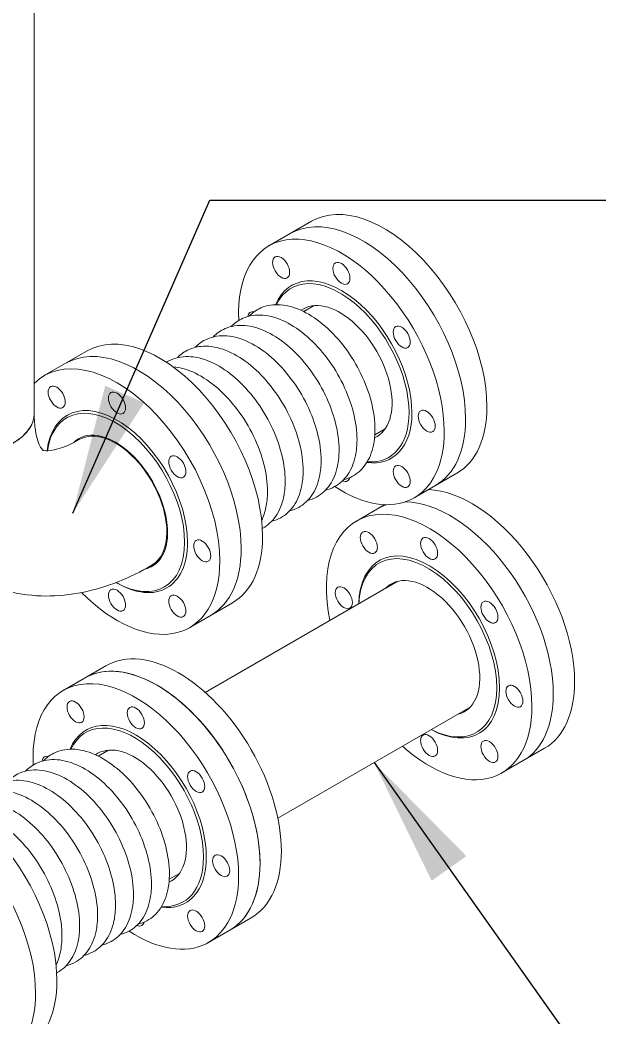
# Model space of a CAD drawing. Header units: millimetres. Extents: x -312439 to 477422, y -331570 to 212570.
# Drawn here: x 349987 to 350545, y 158227 to 159188 of the extents above; entities that cross this region are included whole.
import ezdxf

# ---------------------------------------------------------------- set-up
doc = ezdxf.new("R2010")
doc.units = ezdxf.units.MM
doc.layers.add('TEXTO FORMATO', color=4, linetype='Continuous')
doc.styles.add('ROMAND', font='ROMAND.SHX')
doc.dimstyles.new('1-50 (MILIMETRO)', dxfattribs={"dimscale": 0, "dimtxt": 125, "dimasz": 125, "dimexe": 100, "dimexo": 100, "dimgap": 50, "dimtad": 0, "dimdec": 0, "dimzin": 0, "dimdsep": 46, "dimtxsty": 'ROMAND', "dimcen": -390, "dimclrd": 1, "dimclre": 1, "dimclrt": 3, "dimadec": 0, "dimazin": 0, "dimtfac": 1, "dimtdec": 0, "dimtix": 1, "dimtmove": 2, "dimatfit": 2, "dimfxl": 1, "dimtvp": 1, "dimtolj": 1, "dimtzin": 0, "dimarcsym": 0})

msp = doc.modelspace()

# ---------------------------------------------------------------- linework, layer by layer
at = {"color": 5, "linetype": 'Continuous', "lineweight": 0, "extrusion": (4.44089e-16, 0.816497, 0.57735)}
for p, q in [((350000.282, 159702.414), (350000.282, 158808.626)), ((350267.766, 158993.947), (350226.543, 158970.147)), ((350270.228, 158912.637), (350260.262, 158906.883)), ((350051.26, 158868.947), (350010.037, 158845.147)), ((350338.814, 158793.843), (350328.847, 158788.089)), ((350407.999, 158751.055), (350366.777, 158727.255)), ((350338.422, 158720.74), (350311.147, 158704.992)), ((350079.251, 158645.722), (350080.154, 158645.201)), ((350350.939, 158646.861), (350165.324, 158539.697)), ((350191.493, 158626.055), (350150.27, 158602.255)), ((350069.446, 158565.447), (350028.223, 158541.647)), ((350420.933, 158525.628), (350235.318, 158418.463)), ((350071.908, 158484.137), (350061.942, 158478.383)), ((350492.603, 158485.901), (350451.38, 158462.101)), ((350140.494, 158365.343), (350130.528, 158359.589)), ((350209.68, 158322.555), (350168.457, 158298.755))]:
    msp.add_line(p, q, dxfattribs=at)
at = {"color": 5, "linetype": 'Continuous', "lineweight": 0}
for centre, major_axis, start_param, end_param in [((350337.883, 158872.501), (70.117, -121.446), 0.7853982, 3.1415927), ((350317.271, 158860.601), (70.117, -121.446), 0.7853982, 3.1415927), ((350296.66, 158848.701), (70.117, -121.446), 0.7853982, 3.9923619), ((350296.66, 158848.701), (48.071, -83.262), 0.7853982, 3.5596832), ((350295.274, 158847.901), (47.091, -81.565), 0.7853982, 3.5220032), ((350295.274, 158847.901), (35.518, -61.518), 6.2237155, 9.4842478), ((350214.387, 158896.201), (5.818, -10.076), 2.6038491, 3.8081087), ((350121.376, 158747.501), (70.117, -121.446), 0.7853982, 3.1415927), ((350100.765, 158735.601), (70.117, -121.446), 0.7853982, 3.1415927), ((350080.154, 158723.701), (70.117, -121.446), 0.7853982, 3.2926829), ((350080.154, 158723.701), (48.071, -83.262), 0.7853982, 3.7988444), ((350078.768, 158722.901), (47.091, -81.565), 0.7853982, 3.7733612), ((349930.288, 158808.626), (-69.994, 0), 0, 3.1415927), ((349930.288, 158808.626), (69.994, 0), 5.4977871, 6.2831853), ((350296.66, 158848.701), (48.071, -83.262), 5.8650947, 7.0685835), ((350295.274, 158847.901), (47.091, -81.565), 5.9027747, 7.0685835), ((350337.883, 158872.501), (70.117, -121.446), 0, 0.7853982), ((350317.271, 158860.601), (70.117, -121.446), 0, 0.7853982), ((350078.768, 158722.901), (35.518, -61.518), 6.1036024, 9.5816852), ((350078.768, 158722.901), (34.997, -60.617), 0.7853982, 3.1415927), ((350296.66, 158848.701), (70.117, -121.446), 5.4324161, 7.0685835), ((350100.765, 158735.601), (35.518, -61.518), 3.4564323, 3.481239), ((350100.765, 158735.601), (34.293, -59.397), 3.408813, 3.4341272), ((350100.765, 158735.601), (30.619, -53.033), 3.2605556, 3.2880462), ((350296.66, 158753.701), (-5.818, 10.076), 2.4750766, 3.1415927), ((350296.66, 158753.701), (-5.818, 10.076), 3.1415927, 3.6793362), ((350422.486, 158607.347), (70.117, -121.446), 0.7853982, 2.7909146), ((350401.875, 158595.447), (70.117, -121.446), 0.7853982, 2.8101039), ((350381.263, 158583.547), (70.117, -121.446), 0.7853982, 4.1897984), ((350401.875, 158595.447), (70.117, -121.446), 3.0282281, 3.1415927), ((350078.768, 158722.901), (34.997, -60.617), 0, 0.7853982), ((350078.768, 158722.901), (47.091, -81.565), 5.5050704, 7.0685835), ((350080.154, 158723.701), (48.071, -83.262), 5.4977871, 7.0685835), ((350121.376, 158747.501), (70.117, -121.446), 0, 0.7853982), ((350381.263, 158583.547), (48.071, -83.262), 0.7853982, 3.8969517), ((350100.765, 158735.601), (30.619, -53.033), 6.1367318, 6.1642223), ((350100.765, 158735.601), (70.117, -121.446), 0, 0.7853982), ((350379.878, 158582.747), (47.091, -81.565), 0.7853982, 3.8745889), ((350080.154, 158723.701), (70.117, -121.446), 5.1450894, 7.0685835), ((350100.765, 158735.601), (35.518, -61.518), 5.943539, 5.9683457), ((350100.765, 158735.601), (34.293, -59.397), 5.9906507, 6.0159649), ((350379.878, 158582.747), (35.518, -61.518), 6.1117729, 9.5961904), ((350139.563, 158444.001), (-70.117, 121.446), 3.1415927, 6.2831853), ((350118.951, 158432.101), (-70.117, 121.446), 3.1415927, 6.2831853), ((350118.951, 158432.101), (70.117, -121.446), 0.7853982, 3.1415927), ((350098.34, 158420.201), (70.117, -121.446), 0.7853982, 3.9923619), ((350422.486, 158607.347), (70.117, -121.446), 0, 0.7853982), ((350381.263, 158583.547), (48.071, -83.262), 5.5278263, 7.0685835), ((350379.878, 158582.747), (47.091, -81.565), 5.5501891, 7.0685835), ((350401.875, 158595.447), (70.117, -121.446), 0, 0.7853982), ((350381.263, 158583.547), (70.117, -121.446), 5.2349796, 7.0685835), ((350098.34, 158420.201), (48.071, -83.262), 0.7853982, 3.5596832), ((350096.954, 158419.401), (47.091, -81.565), 0.7853982, 3.5220032), ((350096.954, 158419.401), (35.518, -61.518), 6.2237155, 9.4842478), ((350016.068, 158467.701), (5.818, -10.076), 2.6038491, 3.8081087), ((349923.057, 158319.001), (70.117, -121.446), 0.7853982, 3.1415927), ((349902.445, 158307.101), (70.117, -121.446), 0.7853982, 3.1415927), ((350098.34, 158420.201), (48.071, -83.262), 5.8650947, 7.0685835), ((350096.954, 158419.401), (47.091, -81.565), 5.9027747, 7.0685835), ((350118.951, 158432.101), (70.117, -121.446), 0, 0.7853982), ((350098.34, 158420.201), (70.117, -121.446), 5.4324161, 7.0685835), ((350098.34, 158325.201), (-5.818, 10.076), 3.1415927, 3.6793362), ((350098.34, 158325.201), (-5.818, 10.076), 2.4750766, 3.1415927), ((349923.057, 158319.001), (70.117, -121.446), 0, 0.7853982), ((349902.445, 158307.101), (70.117, -121.446), 0, 0.7853982)]:
    msp.add_ellipse(centre, major_axis=major_axis, ratio=0.5773503, start_param=start_param, end_param=end_param, dxfattribs=at)
for centre, major_axis in [((350238.484, 158949.464), (5.818, -10.076)), ((350296.66, 158943.701), (5.818, -10.076)), ((350354.835, 158882.289), (-5.818, 10.076)), ((350021.978, 158824.464), (5.818, -10.076)), ((350080.154, 158818.701), (5.818, -10.076)), ((350378.932, 158801.201), (-5.818, 10.076)), ((350138.329, 158757.289), (-5.818, 10.076)), ((350354.835, 158747.938), (-5.818, 10.076)), ((350323.088, 158684.31), (5.818, -10.076)), ((350162.426, 158676.201), (-5.818, 10.076)), ((350381.263, 158678.547), (5.818, -10.076)), ((350080.154, 158628.701), (-5.818, 10.076)), ((350298.991, 158631.047), (5.818, -10.076)), ((350138.329, 158622.938), (-5.818, 10.076)), ((350439.439, 158617.134), (-5.818, 10.076)), ((350463.536, 158536.047), (-5.818, 10.076)), ((350040.165, 158520.964), (5.818, -10.076)), ((350098.34, 158515.201), (5.818, -10.076)), ((350381.263, 158488.547), (-5.818, 10.076)), ((350439.439, 158482.784), (-5.818, 10.076)), ((350156.515, 158453.789), (-5.818, 10.076)), ((350180.612, 158372.701), (-5.818, 10.076)), ((350156.515, 158319.438), (-5.818, 10.076))]:
    msp.add_ellipse(centre, major_axis=major_axis, ratio=0.5773503, dxfattribs=at)
for points, knots in [([(350329.01, 158793.336), (350329.01, 158801.705), (350327.806, 158810.625), (350323.209, 158828.715), (350319.823, 158837.881), (350311.246, 158855.561), (350306.064, 158864.074), (350294.397, 158879.652), (350287.914, 158886.714), (350274.207, 158898.701), (350266.984, 158903.616), (350252.432, 158910.693), (350245.095, 158912.863), (350231.298, 158913.922), (350224.797, 158912.952), (350214.753, 158908.539), (350210.903, 158905.825), (350207.65, 158902.425)], [0, 0, 0, 0, 0.3311572, 0.3311572, 0.6612789, 0.6612789, 0.9899629, 0.9899629, 1.3188617, 1.3188617, 1.6494604, 1.6494604, 1.9798425, 1.9798425, 2.2926986, 2.2926986, 2.5231338, 2.5231338, 2.5231338, 2.5231338]), ([(350311.69, 158783.336), (350311.69, 158791.705), (350310.485, 158800.625), (350305.889, 158818.715), (350302.502, 158827.881), (350293.925, 158845.561), (350288.744, 158854.074), (350277.077, 158869.652), (350270.593, 158876.714), (350256.887, 158888.701), (350249.663, 158893.616), (350235.112, 158900.693), (350227.775, 158902.863), (350213.978, 158903.922), (350207.477, 158902.952), (350197.433, 158898.539), (350193.583, 158895.825), (350190.33, 158892.425)], [0, 0, 0, 0, 0.3311572, 0.3311572, 0.6612789, 0.6612789, 0.9899629, 0.9899629, 1.3188617, 1.3188617, 1.6494604, 1.6494604, 1.9798425, 1.9798425, 2.2926986, 2.2926986, 2.5231338, 2.5231338, 2.5231338, 2.5231338]), ([(350294.369, 158773.336), (350294.369, 158781.705), (350293.165, 158790.625), (350288.568, 158808.715), (350285.182, 158817.881), (350276.605, 158835.561), (350271.423, 158844.074), (350259.756, 158859.652), (350253.273, 158866.714), (350239.566, 158878.701), (350232.343, 158883.616), (350217.791, 158890.693), (350210.454, 158892.863), (350196.657, 158893.922), (350190.156, 158892.952), (350180.112, 158888.539), (350176.262, 158885.825), (350173.009, 158882.425)], [0, 0, 0, 0, 0.3311572, 0.3311572, 0.6612789, 0.6612789, 0.9899629, 0.9899629, 1.3188617, 1.3188617, 1.6494604, 1.6494604, 1.9798425, 1.9798425, 2.2926986, 2.2926986, 2.5231338, 2.5231338, 2.5231338, 2.5231338]), ([(350277.049, 158763.336), (350277.049, 158771.705), (350275.844, 158780.625), (350271.248, 158798.715), (350267.861, 158807.881), (350259.284, 158825.561), (350254.103, 158834.074), (350242.436, 158849.652), (350235.952, 158856.714), (350222.246, 158868.701), (350215.022, 158873.616), (350200.471, 158880.693), (350193.134, 158882.863), (350179.337, 158883.922), (350172.836, 158882.952), (350162.791, 158878.539), (350158.942, 158875.825), (350155.689, 158872.425)], [0, 0, 0, 0, 0.3311572, 0.3311572, 0.6612789, 0.6612789, 0.9899629, 0.9899629, 1.3188617, 1.3188617, 1.6494604, 1.6494604, 1.9798425, 1.9798425, 2.2926986, 2.2926986, 2.5231338, 2.5231338, 2.5231338, 2.5231338]), ([(350259.728, 158753.336), (350259.728, 158761.705), (350258.524, 158770.625), (350253.927, 158788.715), (350250.541, 158797.881), (350241.964, 158815.561), (350236.782, 158824.074), (350225.115, 158839.652), (350218.632, 158846.714), (350204.925, 158858.701), (350197.702, 158863.616), (350183.15, 158870.693), (350175.813, 158872.863), (350162.016, 158873.922), (350155.515, 158872.952), (350145.471, 158868.539), (350141.621, 158865.825), (350138.368, 158862.425)], [0, 0, 0, 0, 0.3311572, 0.3311572, 0.6612789, 0.6612789, 0.9899629, 0.9899629, 1.3188617, 1.3188617, 1.6494604, 1.6494604, 1.9798425, 1.9798425, 2.2926986, 2.2926986, 2.5231338, 2.5231338, 2.5231338, 2.5231338]), ([(350242.408, 158743.336), (350242.408, 158751.705), (350241.203, 158760.625), (350236.607, 158778.715), (350233.22, 158787.881), (350224.643, 158805.561), (350219.462, 158814.074), (350207.795, 158829.652), (350201.311, 158836.714), (350187.605, 158848.701), (350180.381, 158853.616), (350165.83, 158860.693), (350158.493, 158862.863), (350144.696, 158863.922), (350138.195, 158862.952), (350130.839, 158859.721), (350129.322, 158858.917), (350127.871, 158858.005)], [0, 0, 0, 0, 0.3311572, 0.3311572, 0.6612789, 0.6612789, 0.9899629, 0.9899629, 1.3188617, 1.3188617, 1.6494604, 1.6494604, 1.9798425, 1.9798425, 2.2926986, 2.2926986, 2.3777037, 2.3777037, 2.3777037, 2.3777037]), ([(350225.337, 158733.396), (350225.337, 158741.784), (350224.128, 158750.723), (350219.52, 158768.848), (350216.126, 158778.029), (350207.529, 158795.736), (350202.337, 158804.26), (350190.646, 158819.857), (350184.149, 158826.927), (350170.413, 158838.926), (350163.172, 158843.844), (350148.624, 158850.9), (350141.309, 158853.061), (350134.236, 158853.609)], [0, 0, 0, 0, 0.3314022, 0.3314022, 0.6617565, 0.6617565, 0.9906422, 0.9906422, 1.3197508, 1.3197508, 1.6505986, 1.6505986, 1.9792844, 1.9792844, 1.9792844, 1.9792844]), ([(350113.765, 158662.284), (350092.719, 158650.133), (350070.354, 158640.967), (350023.676, 158631.53), (349999.188, 158631.194), (349956.933, 158641.734), (349939.094, 158650.2), (349909.167, 158673.03), (349896.957, 158686.993), (349876.757, 158719.869), (349869.615, 158739.141), (349861.864, 158775.16), (349860.294, 158791.799), (349860.294, 158808.626)], [1.5707963, 1.5707963, 1.5707963, 1.5707963, 1.8849556, 1.8849556, 2.1921911, 2.1921911, 2.4304134, 2.4304134, 2.6591714, 2.6591714, 2.9240626, 2.9240626, 3.1415927, 3.1415927, 3.1415927, 3.1415927]), ([(350043.771, 158783.518), (350035.864, 158778.953), (350028.764, 158776.027), (350017.705, 158772.864), (350013.774, 158772.585), (350008.742, 158772.787), (350008.781, 158773.113), (350008.765, 158773.123), (350008.152, 158773.2), (350004.886, 158779.008), (350002.739, 158784.362), (350000.732, 158797.026), (350000.282, 158802.487), (350000.282, 158808.626)], [1.5707963, 1.5707963, 1.5707963, 1.5707963, 1.8179228, 1.8179228, 2.0618101, 2.0618101, 2.3717354, 2.3717354, 2.6858947, 2.6858947, 2.9754222, 2.9754222, 3.1415927, 3.1415927, 3.1415927, 3.1415927]), ([(350298.681, 158744.755), (350301.731, 158745.5), (350304.651, 158746.624), (350312.389, 158750.859), (350316.693, 158754.851), (350323.584, 158764.943), (350326.067, 158771.14), (350328.515, 158782.809), (350329.01, 158787.96), (350329.01, 158793.336)], [5.33084779, 5.33084779, 5.33084779, 5.33084779, 5.48461365, 5.48461365, 5.76847899, 5.76847899, 6.0704186, 6.0704186, 6.28318531, 6.28318531, 6.28318531, 6.28318531]), ([(350281.36, 158734.755), (350284.411, 158735.5), (350287.331, 158736.624), (350295.068, 158740.859), (350299.372, 158744.851), (350306.264, 158754.943), (350308.747, 158761.14), (350311.194, 158772.809), (350311.69, 158777.96), (350311.69, 158783.336)], [5.33084779, 5.33084779, 5.33084779, 5.33084779, 5.48461365, 5.48461365, 5.76847899, 5.76847899, 6.0704186, 6.0704186, 6.28318531, 6.28318531, 6.28318531, 6.28318531]), ([(350264.04, 158724.755), (350267.09, 158725.5), (350270.01, 158726.624), (350277.748, 158730.859), (350282.052, 158734.851), (350288.943, 158744.943), (350291.426, 158751.14), (350293.874, 158762.809), (350294.369, 158767.96), (350294.369, 158773.336)], [5.33084779, 5.33084779, 5.33084779, 5.33084779, 5.48461365, 5.48461365, 5.76847899, 5.76847899, 6.0704186, 6.0704186, 6.28318531, 6.28318531, 6.28318531, 6.28318531]), ([(350246.719, 158714.755), (350249.77, 158715.5), (350252.69, 158716.624), (350260.427, 158720.859), (350264.731, 158724.851), (350271.623, 158734.943), (350274.106, 158741.14), (350276.553, 158752.809), (350277.049, 158757.96), (350277.049, 158763.336)], [5.33084779, 5.33084779, 5.33084779, 5.33084779, 5.48461365, 5.48461365, 5.76847899, 5.76847899, 6.0704186, 6.0704186, 6.28318531, 6.28318531, 6.28318531, 6.28318531]), ([(350229.399, 158704.755), (350232.449, 158705.5), (350235.369, 158706.624), (350243.107, 158710.859), (350247.411, 158714.851), (350254.302, 158724.943), (350256.785, 158731.14), (350259.233, 158742.809), (350259.728, 158747.96), (350259.728, 158753.336)], [5.33084779, 5.33084779, 5.33084779, 5.33084779, 5.48461365, 5.48461365, 5.76847899, 5.76847899, 6.0704186, 6.0704186, 6.28318531, 6.28318531, 6.28318531, 6.28318531]), ([(350220.323, 158697.873), (350220.472, 158697.952), (350220.62, 158698.032), (350225.786, 158700.859), (350230.09, 158704.851), (350236.982, 158714.943), (350239.465, 158721.14), (350241.912, 158732.809), (350242.408, 158737.96), (350242.408, 158743.336)], [5.47627792, 5.47627792, 5.47627792, 5.47627792, 5.48461365, 5.48461365, 5.76847899, 5.76847899, 6.0704186, 6.0704186, 6.28318531, 6.28318531, 6.28318531, 6.28318531]), ([(350219.699, 158705.584), (350221.519, 158709.388), (350222.889, 158713.554), (350224.839, 158722.834), (350225.337, 158728.002), (350225.337, 158733.396)], [5.87469727, 5.87469727, 5.87469727, 5.87469727, 6.0700997, 6.0700997, 6.28318531, 6.28318531, 6.28318531, 6.28318531]), ([(350130.69, 158364.836), (350130.69, 158373.205), (350129.486, 158382.125), (350124.89, 158400.215), (350121.503, 158409.381), (350112.926, 158427.061), (350107.744, 158435.574), (350096.077, 158451.152), (350089.594, 158458.214), (350075.888, 158470.201), (350068.664, 158475.116), (350054.112, 158482.193), (350046.776, 158484.363), (350032.978, 158485.422), (350026.477, 158484.452), (350016.433, 158480.039), (350012.583, 158477.325), (350009.33, 158473.925)], [0, 0, 0, 0, 0.3311572, 0.3311572, 0.6612789, 0.6612789, 0.9899629, 0.9899629, 1.3188617, 1.3188617, 1.6494604, 1.6494604, 1.9798425, 1.9798425, 2.2926986, 2.2926986, 2.5231338, 2.5231338, 2.5231338, 2.5231338]), ([(350113.37, 158354.836), (350113.37, 158363.205), (350112.165, 158372.125), (350107.569, 158390.215), (350104.183, 158399.381), (350095.605, 158417.061), (350090.424, 158425.574), (350078.757, 158441.152), (350072.273, 158448.214), (350058.567, 158460.201), (350051.344, 158465.116), (350036.792, 158472.193), (350029.455, 158474.363), (350015.658, 158475.422), (350009.157, 158474.452), (349999.113, 158470.039), (349995.263, 158467.325), (349992.01, 158463.925)], [0, 0, 0, 0, 0.3311572, 0.3311572, 0.6612789, 0.6612789, 0.9899629, 0.9899629, 1.3188617, 1.3188617, 1.6494604, 1.6494604, 1.9798425, 1.9798425, 2.2926986, 2.2926986, 2.5231338, 2.5231338, 2.5231338, 2.5231338]), ([(350096.049, 158344.836), (350096.049, 158353.205), (350094.845, 158362.125), (350090.249, 158380.215), (350086.862, 158389.381), (350078.285, 158407.061), (350073.103, 158415.574), (350061.436, 158431.152), (350054.953, 158438.214), (350041.247, 158450.201), (350034.023, 158455.116), (350019.471, 158462.193), (350012.135, 158464.363), (349998.337, 158465.422), (349991.836, 158464.452), (349981.792, 158460.039), (349977.942, 158457.325), (349974.689, 158453.925)], [0, 0, 0, 0, 0.3311572, 0.3311572, 0.6612789, 0.6612789, 0.9899629, 0.9899629, 1.3188617, 1.3188617, 1.6494604, 1.6494604, 1.9798425, 1.9798425, 2.2926986, 2.2926986, 2.5231338, 2.5231338, 2.5231338, 2.5231338]), ([(350078.729, 158334.836), (350078.729, 158343.205), (350077.524, 158352.125), (350072.928, 158370.215), (350069.542, 158379.381), (350060.964, 158397.061), (350055.783, 158405.574), (350044.116, 158421.152), (350037.632, 158428.214), (350023.926, 158440.201), (350016.703, 158445.116), (350002.151, 158452.193), (349994.814, 158454.363), (349981.017, 158455.422), (349974.516, 158454.452), (349964.472, 158450.039), (349960.622, 158447.325), (349957.369, 158443.925)], [0, 0, 0, 0, 0.3311572, 0.3311572, 0.6612789, 0.6612789, 0.9899629, 0.9899629, 1.3188617, 1.3188617, 1.6494604, 1.6494604, 1.9798425, 1.9798425, 2.2926986, 2.2926986, 2.5231338, 2.5231338, 2.5231338, 2.5231338]), ([(350061.408, 158324.836), (350061.408, 158333.205), (350060.204, 158342.125), (350055.608, 158360.215), (350052.221, 158369.381), (350043.644, 158387.061), (350038.462, 158395.574), (350026.795, 158411.152), (350020.312, 158418.214), (350006.606, 158430.201), (349999.382, 158435.116), (349984.83, 158442.193), (349977.494, 158444.363), (349963.696, 158445.422), (349957.195, 158444.452), (349947.151, 158440.039), (349943.301, 158437.325), (349940.048, 158433.925)], [0, 0, 0, 0, 0.3311572, 0.3311572, 0.6612789, 0.6612789, 0.9899629, 0.9899629, 1.3188617, 1.3188617, 1.6494604, 1.6494604, 1.9798425, 1.9798425, 2.2926986, 2.2926986, 2.5231338, 2.5231338, 2.5231338, 2.5231338]), ([(350044.088, 158314.836), (350044.088, 158323.205), (350042.883, 158332.125), (350038.287, 158350.215), (350034.901, 158359.381), (350026.323, 158377.061), (350021.142, 158385.574), (350009.475, 158401.152), (350002.991, 158408.214), (349989.285, 158420.201), (349982.062, 158425.116), (349967.51, 158432.193), (349960.173, 158434.363), (349946.376, 158435.422), (349939.875, 158434.452), (349932.519, 158431.221), (349931.002, 158430.417), (349929.551, 158429.505)], [0, 0, 0, 0, 0.3311572, 0.3311572, 0.6612789, 0.6612789, 0.9899629, 0.9899629, 1.3188617, 1.3188617, 1.6494604, 1.6494604, 1.9798425, 1.9798425, 2.2926986, 2.2926986, 2.3777037, 2.3777037, 2.3777037, 2.3777037]), ([(350027.017, 158304.896), (350027.017, 158313.284), (350025.809, 158322.223), (350021.201, 158340.348), (350017.806, 158349.529), (350009.21, 158367.236), (350004.017, 158375.76), (349992.326, 158391.357), (349985.83, 158398.427), (349972.093, 158410.426), (349964.853, 158415.344), (349950.305, 158422.4), (349942.989, 158424.561), (349935.916, 158425.109)], [0, 0, 0, 0, 0.3314022, 0.3314022, 0.6617565, 0.6617565, 0.9906422, 0.9906422, 1.3197508, 1.3197508, 1.6505986, 1.6505986, 1.9792844, 1.9792844, 1.9792844, 1.9792844]), ([(350100.361, 158316.255), (350103.412, 158317), (350106.331, 158318.124), (350114.069, 158322.359), (350118.373, 158326.351), (350125.265, 158336.443), (350127.747, 158342.64), (350130.195, 158354.309), (350130.69, 158359.46), (350130.69, 158364.836)], [5.33084779, 5.33084779, 5.33084779, 5.33084779, 5.48461365, 5.48461365, 5.76847899, 5.76847899, 6.0704186, 6.0704186, 6.28318531, 6.28318531, 6.28318531, 6.28318531]), ([(350083.041, 158306.255), (350086.091, 158307), (350089.011, 158308.124), (350096.748, 158312.359), (350101.053, 158316.351), (350107.944, 158326.443), (350110.427, 158332.64), (350112.874, 158344.309), (350113.37, 158349.46), (350113.37, 158354.836)], [5.33084779, 5.33084779, 5.33084779, 5.33084779, 5.48461365, 5.48461365, 5.76847899, 5.76847899, 6.0704186, 6.0704186, 6.28318531, 6.28318531, 6.28318531, 6.28318531]), ([(350065.72, 158296.255), (350068.771, 158297), (350071.69, 158298.124), (350079.428, 158302.359), (350083.732, 158306.351), (350090.624, 158316.443), (350093.106, 158322.64), (350095.554, 158334.309), (350096.049, 158339.46), (350096.049, 158344.836)], [5.33084779, 5.33084779, 5.33084779, 5.33084779, 5.48461365, 5.48461365, 5.76847899, 5.76847899, 6.0704186, 6.0704186, 6.28318531, 6.28318531, 6.28318531, 6.28318531]), ([(350048.4, 158286.255), (350051.45, 158287), (350054.37, 158288.124), (350062.107, 158292.359), (350066.412, 158296.351), (350073.303, 158306.443), (350075.786, 158312.64), (350078.233, 158324.309), (350078.729, 158329.46), (350078.729, 158334.836)], [5.33084779, 5.33084779, 5.33084779, 5.33084779, 5.48461365, 5.48461365, 5.76847899, 5.76847899, 6.0704186, 6.0704186, 6.28318531, 6.28318531, 6.28318531, 6.28318531]), ([(350031.079, 158276.255), (350034.13, 158277), (350037.049, 158278.124), (350044.787, 158282.359), (350049.091, 158286.351), (350055.983, 158296.443), (350058.465, 158302.64), (350060.913, 158314.309), (350061.408, 158319.46), (350061.408, 158324.836)], [5.33084779, 5.33084779, 5.33084779, 5.33084779, 5.48461365, 5.48461365, 5.76847899, 5.76847899, 6.0704186, 6.0704186, 6.28318531, 6.28318531, 6.28318531, 6.28318531]), ([(350022.004, 158269.373), (350022.152, 158269.452), (350022.3, 158269.532), (350027.466, 158272.359), (350031.771, 158276.351), (350038.662, 158286.443), (350041.145, 158292.64), (350043.592, 158304.309), (350044.088, 158309.46), (350044.088, 158314.836)], [5.47627792, 5.47627792, 5.47627792, 5.47627792, 5.48461365, 5.48461365, 5.76847899, 5.76847899, 6.0704186, 6.0704186, 6.28318531, 6.28318531, 6.28318531, 6.28318531]), ([(350021.379, 158277.084), (350023.199, 158280.888), (350024.569, 158285.054), (350026.519, 158294.334), (350027.017, 158299.502), (350027.017, 158304.896)], [5.87469727, 5.87469727, 5.87469727, 5.87469727, 6.0700997, 6.0700997, 6.28318531, 6.28318531, 6.28318531, 6.28318531])]:
    msp.add_open_spline(points, degree=3, knots=knots, dxfattribs=at)

# ---------------------------------------------------------------- leaders
at = {"layer": 'TEXTO FORMATO'}
for points in [[(350037.437, 158712.672), (350169.606, 159014.232), (350888.759, 159014.232)], [(350328.126, 158472.045), (350582.424, 158113.511), (350627.758, 158113.511)]]:
    msp.add_leader(points, dimstyle='1-50 (MILIMETRO)', override={"dimscale": 1}, dxfattribs=at)

doc.saveas('drawing.dxf')
